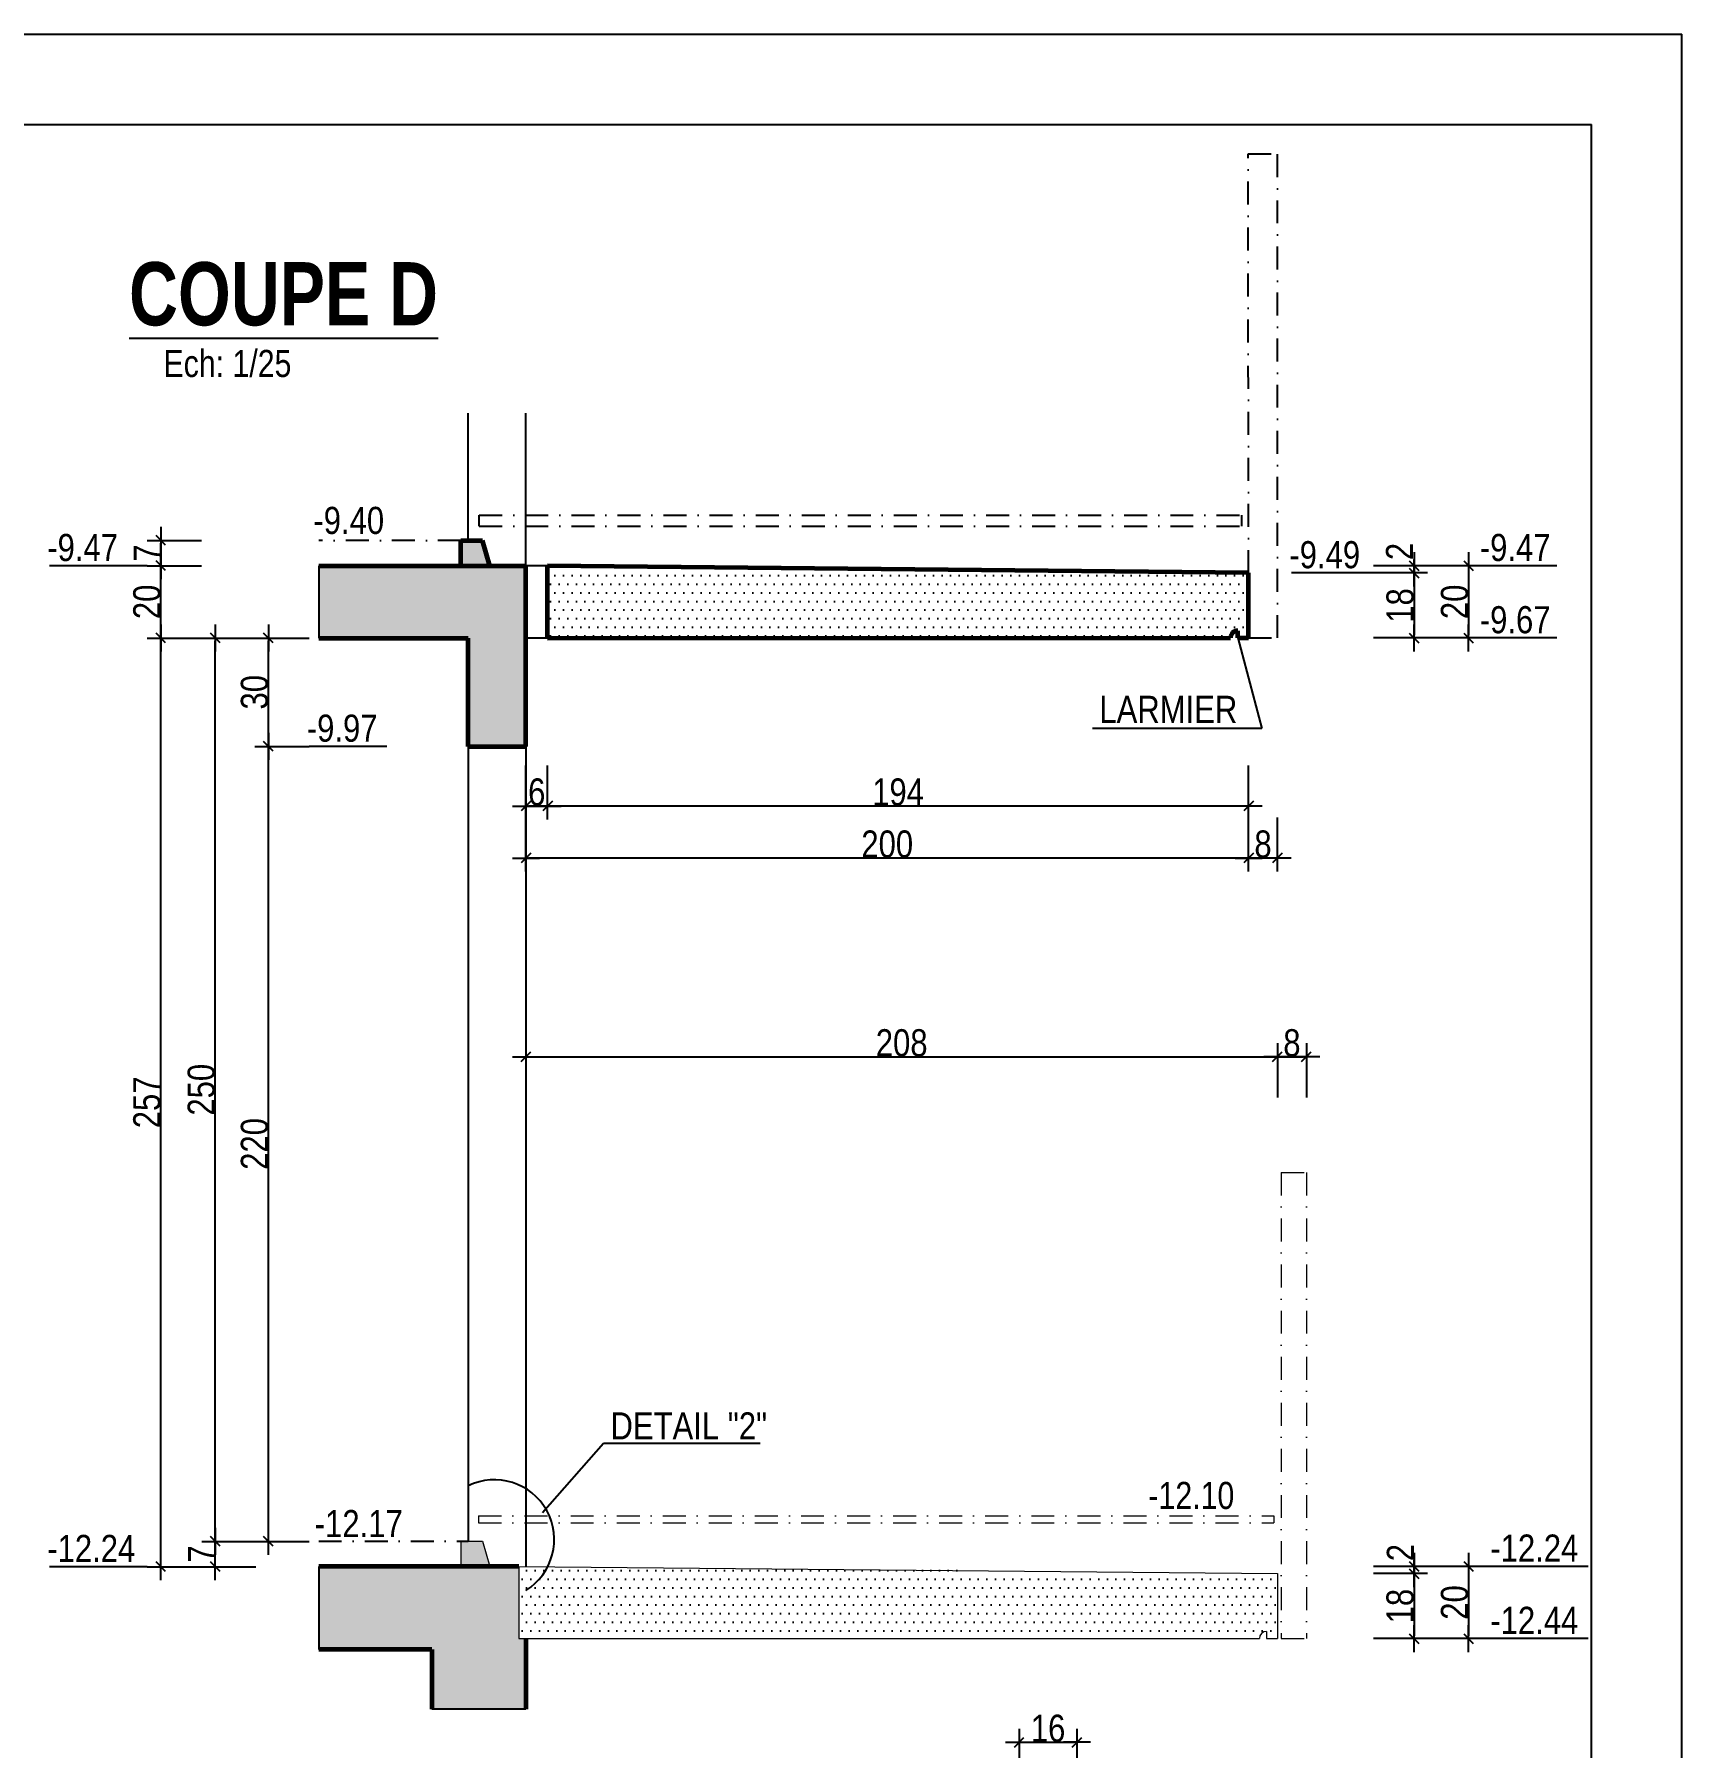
# Model space of a CAD drawing. Header units: millimetres. Extents: x 0 to 26991, y -21919 to -4.
# Drawn here: x 26079 to 26991, y -18667 to -17719 of the extents above; entities that cross this region are included whole.
import ezdxf
from ezdxf.enums import TextEntityAlignment as Align

# ---------------------------------------------------------------- set-up
doc = ezdxf.new("R2010")
doc.units = ezdxf.units.MM
doc.linetypes.add('TIRETPTX2', pattern=[50.8, 25.4, -12.7, 0, -12.7])
for name, color, linetype in [('01_cote_gen', 4, 'Continuous'), ('01_linteaux', 2, 'Continuous'), ('01_poch_BN', 9, 'Continuous'), ('01_poch_murs', 253, 'Continuous'), ('01_texte', 230, 'Continuous'), ('AA_COTES', 2, 'Continuous')]:
    doc.layers.add(name, color=color, linetype=linetype)
doc.layers.add('01_murs_coup', color=5, linetype='Continuous', lineweight=60)
doc.layers.add('01_tram_axes', color=2, linetype='TIRETPTX2', lineweight=9)
doc.styles.add('ARIAL NA', font='ARIALN.TTF')
doc.styles.add('impact', font='impact.ttf')
doc.styles.add('MATTE_TXT', font='arial.ttf')
doc.styles.add('STYLE2', font='ARIALN.TTF')
doc.dimstyles.new('JB25', dxfattribs={"dimscale": 0.1, "dimtxt": 150, "dimasz": 15, "dimexe": 0.1, "dimexo": 0.1, "dimgap": 0.09, "dimtad": 1, "dimdec": 1, "dimlfac": 0.5, "dimdsep": 46, "dimtxsty": 'STYLE2', "dimblk1": 'BOND_G', "dimblk2": 'BOND_D', "dimsah": 1, "dimcen": 1.5, "dimdle": 0.01, "dimse1": 1, "dimse2": 1, "dimclrd": 4, "dimclre": 2, "dimclrt": 6, "dimazin": 2, "dimtfac": 2.333333, "dimtdec": 1, "dimtix": 1, "dimtmove": 2, "dimatfit": 3, "dimldrblk": 'BOND_G', "dimfxl": 1, "dimtolj": 1, "dimtzin": 0, "dimarcsym": 0})

# ---------------------------------------------------------------- blocks, each defined once
blk = doc.blocks.new('BOND_G')
at = {"layer": 'AA_COTES', "color": 0}
for p, q in [((0, -5), (0, 15)), ((5, 0), (-5, 0)), ((1.77, 1.77), (-1.77, -1.77))]:
    blk.add_line(p, q, dxfattribs=at)
blk = doc.blocks.new('BOND_D')
at = {"layer": 'AA_COTES', "color": 0}
for p, q in [((5, 0), (-5, 0)), ((-1.77, -1.77), (1.77, 1.77)), ((0, 5), (0, -15))]:
    blk.add_line(p, q, dxfattribs=at)
blk = doc.blocks.new('*D3296')
at = {"layer": '01_cote_gen', "color": 4, "lineweight": -2, "transparency": 16777216}
blk.add_line((26148.66, -18565.63), (26148.66, -18054.63), dxfattribs=at)
at = {"layer": 'Defpoints', "color": 0, "transparency": 16777216}
for p in [(26148.66, -18053.13), (26236.39, -18053.13, 9.99), (26236.39, -18567.13)]:
    blk.add_point(p, dxfattribs=at)
at = {"layer": '01_cote_gen', "color": 4, "lineweight": -2, "transparency": 16777216, "xscale": 1.5, "yscale": 1.5, "zscale": 1.5}
for name, p, rotation in [('BOND_D', (26148.66, -18053.13), 90), ('BOND_G', (26148.66, -18567.13), 270)]:
    blk.add_blockref(name, p, dxfattribs=dict(at, rotation=rotation))
at = {"layer": '01_cote_gen', "color": 6, "transparency": 16777216, "insert": (26140.99, -18310.13), "char_height": 15, "attachment_point": 5, "rotation": 90, "style": 'STYLE2'}
blk.add_mtext('\\A1;257', dxfattribs=at)
blk = doc.blocks.new('*D3297')
at = {"layer": '01_cote_gen', "color": 4, "lineweight": -2, "transparency": 16777216}
blk.add_line((26178.78, -18565.63), (26178.78, -18554.63), dxfattribs=at)
at = {"layer": 'Defpoints', "color": 0, "transparency": 16777216}
for p in [(26178.78, -18553.13), (26270.97, -18553.13), (26270.97, -18567.13)]:
    blk.add_point(p, dxfattribs=at)
at = {"layer": '01_cote_gen', "color": 4, "lineweight": -2, "transparency": 16777216, "xscale": 1.5, "yscale": 1.5, "zscale": 1.5}
for name, p, rotation in [('BOND_D', (26178.78, -18553.13), 90), ('BOND_G', (26178.78, -18567.13), 270)]:
    blk.add_blockref(name, p, dxfattribs=dict(at, rotation=rotation))
at = {"layer": '01_cote_gen', "color": 6, "transparency": 16777216, "insert": (26171.27, -18560.13), "char_height": 15, "attachment_point": 5, "rotation": 90, "style": 'STYLE2'}
blk.add_mtext('\\A1;7', dxfattribs=at)
blk = doc.blocks.new('*D3298')
at = {"layer": '01_cote_gen', "color": 4, "lineweight": -2, "transparency": 16777216}
blk.add_line((26178.78, -18551.63), (26178.78, -18054.63), dxfattribs=at)
at = {"layer": 'Defpoints', "color": 0, "transparency": 16777216}
for p in [(26178.78, -18053.13), (26261.49, -18053.13, 9.99), (26201.28, -18553.13)]:
    blk.add_point(p, dxfattribs=at)
at = {"layer": '01_cote_gen', "color": 4, "lineweight": -2, "transparency": 16777216, "xscale": 1.5, "yscale": 1.5, "zscale": 1.5}
for name, p, rotation in [('BOND_D', (26178.78, -18053.13), 90), ('BOND_G', (26178.78, -18553.13), 270)]:
    blk.add_blockref(name, p, dxfattribs=dict(at, rotation=rotation))
at = {"layer": '01_cote_gen', "color": 6, "transparency": 16777216, "insert": (26171.11, -18303.13), "char_height": 15, "attachment_point": 5, "rotation": 90, "style": 'STYLE2'}
blk.add_mtext('\\A1;250', dxfattribs=at)
blk = doc.blocks.new('*D3299')
at = {"layer": '01_cote_gen', "color": 4, "lineweight": -2, "transparency": 16777216}
blk.add_line((26148.66, -18051.63), (26148.66, -18014.63), dxfattribs=at)
at = {"layer": 'Defpoints', "color": 0, "transparency": 16777216}
for p in [(26148.66, -18013.13), (26274.51, -18013.13, 9.99), (26274.51, -18053.13, 9.99)]:
    blk.add_point(p, dxfattribs=at)
at = {"layer": '01_cote_gen', "color": 4, "lineweight": -2, "transparency": 16777216, "xscale": 1.5, "yscale": 1.5, "zscale": 1.5}
for name, p, rotation in [('BOND_D', (26148.66, -18013.13), 90), ('BOND_G', (26148.66, -18053.13), 270)]:
    blk.add_blockref(name, p, dxfattribs=dict(at, rotation=rotation))
at = {"layer": '01_cote_gen', "color": 6, "transparency": 16777216, "insert": (26140.99, -18033.13), "char_height": 15, "attachment_point": 5, "rotation": 90, "style": 'STYLE2'}
blk.add_mtext('\\A1;20', dxfattribs=at)
blk = doc.blocks.new('*D3300')
at = {"layer": '01_cote_gen', "color": 4, "lineweight": -2, "transparency": 16777216}
blk.add_line((26148.66, -18011.63), (26148.66, -18000.63), dxfattribs=at)
at = {"layer": 'Defpoints', "color": 0, "transparency": 16777216}
for p in [(26148.66, -17999.13), (26259.46, -17999.13), (26259.46, -18013.13, 9.99)]:
    blk.add_point(p, dxfattribs=at)
at = {"layer": '01_cote_gen', "color": 4, "lineweight": -2, "transparency": 16777216, "xscale": 1.5, "yscale": 1.5, "zscale": 1.5}
for name, p, rotation in [('BOND_D', (26148.66, -17999.13), 90), ('BOND_G', (26148.66, -18013.13), 270)]:
    blk.add_blockref(name, p, dxfattribs=dict(at, rotation=rotation))
at = {"layer": '01_cote_gen', "color": 6, "transparency": 16777216, "insert": (26141.15, -18006.13), "char_height": 15, "attachment_point": 5, "rotation": 90, "style": 'STYLE2'}
blk.add_mtext('\\A1;7', dxfattribs=at)
blk = doc.blocks.new('*D3301')
at = {"layer": '01_cote_gen', "color": 4, "lineweight": -2, "transparency": 16777216}
blk.add_line((26842.33, -18014.63), (26842.33, -18015.62), dxfattribs=at)
at = {"layer": 'Defpoints', "color": 0, "transparency": 16777216}
for p in [(26369.64, -18013.13), (26778.51, -18017.12), (26842.33, -18017.12)]:
    blk.add_point(p, dxfattribs=at)
at = {"layer": '01_cote_gen', "color": 4, "lineweight": -2, "transparency": 16777216, "xscale": 1.5, "yscale": 1.5, "zscale": 1.5}
for name, p, rotation in [('BOND_G', (26842.33, -18013.13), 90), ('BOND_D', (26842.33, -18017.12), 270)]:
    blk.add_blockref(name, p, dxfattribs=dict(at, rotation=rotation))
at = {"layer": '01_cote_gen', "color": 6, "transparency": 16777216, "insert": (26834.3, -18005.24), "char_height": 15, "attachment_point": 5, "rotation": 90, "style": 'STYLE2'}
blk.add_mtext('\\A1;2', dxfattribs=at)
blk = doc.blocks.new('*D3302')
at = {"layer": '01_cote_gen', "color": 4, "lineweight": -2, "transparency": 16777216}
blk.add_line((26842.33, -18018.62), (26842.33, -18051.61), dxfattribs=at)
at = {"layer": 'Defpoints', "color": 0, "transparency": 16777216}
for p in [(26778.51, -18017.12), (26777.64, -18053.11), (26842.33, -18053.11)]:
    blk.add_point(p, dxfattribs=at)
at = {"layer": '01_cote_gen', "color": 4, "lineweight": -2, "transparency": 16777216, "xscale": 1.5, "yscale": 1.5, "zscale": 1.5}
for name, p, rotation in [('BOND_G', (26842.33, -18017.12), 90), ('BOND_D', (26842.33, -18053.11), 270)]:
    blk.add_blockref(name, p, dxfattribs=dict(at, rotation=rotation))
at = {"layer": '01_cote_gen', "color": 6, "transparency": 16777216, "insert": (26834.67, -18035.12), "char_height": 15, "attachment_point": 5, "rotation": 90, "style": 'STYLE2'}
blk.add_mtext('\\A1;18', dxfattribs=at)
blk = doc.blocks.new('*D3307')
at = {"layer": '01_cote_gen', "color": 4, "lineweight": -2, "transparency": 16777216}
blk.add_line((26208.21, -18551.63), (26208.21, -18114.63), dxfattribs=at)
at = {"layer": 'Defpoints', "color": 0, "transparency": 16777216}
for p in [(26208.21, -18113.13), (26350.75, -18113.13), (26201.28, -18553.13)]:
    blk.add_point(p, dxfattribs=at)
at = {"layer": '01_cote_gen', "color": 4, "lineweight": -2, "transparency": 16777216, "xscale": 1.5, "yscale": 1.5, "zscale": 1.5}
for name, p, rotation in [('BOND_D', (26208.21, -18113.13), 90), ('BOND_G', (26208.21, -18553.13), 270)]:
    blk.add_blockref(name, p, dxfattribs=dict(at, rotation=rotation))
at = {"layer": '01_cote_gen', "color": 6, "transparency": 16777216, "insert": (26200.55, -18333.13), "char_height": 15, "attachment_point": 5, "rotation": 90, "style": 'STYLE2'}
blk.add_mtext('\\A1;220', dxfattribs=at)
blk = doc.blocks.new('*D3308')
at = {"layer": '01_cote_gen', "color": 4, "lineweight": -2, "transparency": 16777216}
blk.add_line((26208.21, -18111.63), (26208.21, -18054.63), dxfattribs=at)
at = {"layer": 'Defpoints', "color": 0, "transparency": 16777216}
for p in [(26208.21, -18053.13), (26236.05, -18053.13, 9.99), (26230.71, -18113.13)]:
    blk.add_point(p, dxfattribs=at)
at = {"layer": '01_cote_gen', "color": 4, "lineweight": -2, "transparency": 16777216, "xscale": 1.5, "yscale": 1.5, "zscale": 1.5}
for name, p, rotation in [('BOND_D', (26208.21, -18053.13), 90), ('BOND_G', (26208.21, -18113.13), 270)]:
    blk.add_blockref(name, p, dxfattribs=dict(at, rotation=rotation))
at = {"layer": '01_cote_gen', "color": 6, "transparency": 16777216, "insert": (26200.55, -18083.13), "char_height": 15, "attachment_point": 5, "rotation": 90, "style": 'STYLE2'}
blk.add_mtext('\\A1;30', dxfattribs=at)
blk = doc.blocks.new('*D3303')
at = {"layer": '01_cote_gen', "color": 4, "lineweight": -2, "transparency": 16777216}
blk.add_line((26842.33, -18572.42), (26842.33, -18605.42), dxfattribs=at)
at = {"layer": 'Defpoints', "color": 0, "transparency": 16777216}
for p in [(26778, -18570.92), (26778, -18606.92), (26842.33, -18606.92)]:
    blk.add_point(p, dxfattribs=at)
at = {"layer": '01_cote_gen', "color": 4, "lineweight": -2, "transparency": 16777216, "xscale": 1.5, "yscale": 1.5, "zscale": 1.5}
for name, p, rotation in [('BOND_G', (26842.33, -18570.92), 90), ('BOND_D', (26842.33, -18606.92), 270)]:
    blk.add_blockref(name, p, dxfattribs=dict(at, rotation=rotation))
at = {"layer": '01_cote_gen', "color": 6, "lineweight": 0, "transparency": 16777216, "insert": (26834.67, -18588.92), "char_height": 15, "attachment_point": 5, "rotation": 90, "style": 'STYLE2'}
blk.add_mtext('\\A1;18', dxfattribs=at)
blk = doc.blocks.new('*D3304')
at = {"layer": '01_cote_gen', "color": 4, "lineweight": -2, "transparency": 16777216}
blk.add_line((26842.33, -18568.42), (26842.33, -18569.42), dxfattribs=at)
at = {"layer": 'Defpoints', "color": 0, "transparency": 16777216}
for p in [(26358, -18566.92), (26778, -18570.92), (26842.33, -18570.92)]:
    blk.add_point(p, dxfattribs=at)
at = {"layer": '01_cote_gen', "color": 4, "lineweight": -2, "transparency": 16777216, "xscale": 1.5, "yscale": 1.5, "zscale": 1.5}
for name, p, rotation in [('BOND_G', (26842.33, -18566.92), 90), ('BOND_D', (26842.33, -18570.92), 270)]:
    blk.add_blockref(name, p, dxfattribs=dict(at, rotation=rotation))
at = {"layer": '01_cote_gen', "color": 6, "lineweight": 0, "transparency": 16777216, "insert": (26834.79, -18559.32), "char_height": 15, "attachment_point": 5, "rotation": 90, "style": 'STYLE2'}
blk.add_mtext('\\A1;2', dxfattribs=at)
blk = doc.blocks.new('*D3305')
at = {"layer": '01_cote_gen', "color": 4, "lineweight": -2, "transparency": 16777216}
blk.add_line((26872.49, -18568.42), (26872.49, -18605.42), dxfattribs=at)
at = {"layer": 'Defpoints', "color": 0, "transparency": 16777216}
for p in [(26849.83, -18566.92), (26849.83, -18606.92), (26872.49, -18606.92)]:
    blk.add_point(p, dxfattribs=at)
at = {"layer": '01_cote_gen', "color": 4, "lineweight": -2, "transparency": 16777216, "xscale": 1.5, "yscale": 1.5, "zscale": 1.5}
for name, p, rotation in [('BOND_G', (26872.49, -18566.92), 90), ('BOND_D', (26872.49, -18606.92), 270)]:
    blk.add_blockref(name, p, dxfattribs=dict(at, rotation=rotation))
at = {"layer": '01_cote_gen', "color": 6, "lineweight": 0, "transparency": 16777216, "insert": (26864.82, -18586.92), "char_height": 15, "attachment_point": 5, "rotation": 90, "style": 'STYLE2'}
blk.add_mtext('\\A1;20', dxfattribs=at)
blk = doc.blocks.new('*D3306')
at = {"layer": '01_cote_gen', "color": 4, "lineweight": -2, "transparency": 16777216}
blk.add_line((26872.49, -18014.63), (26872.49, -18051.61), dxfattribs=at)
at = {"layer": 'Defpoints', "color": 0, "transparency": 16777216}
for p in [(26849.83, -18013.13), (26849.83, -18053.11), (26872.49, -18053.11)]:
    blk.add_point(p, dxfattribs=at)
at = {"layer": '01_cote_gen', "color": 4, "lineweight": -2, "transparency": 16777216, "xscale": 1.5, "yscale": 1.5, "zscale": 1.5}
for name, p, rotation in [('BOND_G', (26872.49, -18013.13), 90), ('BOND_D', (26872.49, -18053.11), 270)]:
    blk.add_blockref(name, p, dxfattribs=dict(at, rotation=rotation))
at = {"layer": '01_cote_gen', "color": 6, "transparency": 16777216, "insert": (26864.82, -18033.12), "char_height": 15, "attachment_point": 5, "rotation": 90, "style": 'STYLE2'}
blk.add_mtext('\\A1;20', dxfattribs=at)
blk = doc.blocks.new('*D3311')
at = {"layer": '01_cote_gen', "color": 4, "lineweight": -2, "transparency": 16777216}
blk.add_line((26352.25, -18284.9), (26765.25, -18284.9), dxfattribs=at)
at = {"layer": 'Defpoints', "color": 0, "transparency": 16777216}
for p in [(26766.75, -18284.9), (26350.75, -18345.04), (26766.75, -18570.92)]:
    blk.add_point(p, dxfattribs=at)
at = {"layer": '01_cote_gen', "color": 4, "lineweight": -2, "transparency": 16777216, "xscale": 1.5, "yscale": 1.5, "zscale": 1.5, "rotation": 180}
blk.add_blockref('BOND_G', (26350.75, -18284.9), dxfattribs=at)
at = {"layer": '01_cote_gen', "color": 4, "lineweight": -2, "transparency": 16777216, "xscale": 1.5, "yscale": 1.5, "zscale": 1.5}
blk.add_blockref('BOND_D', (26766.75, -18284.9), dxfattribs=at)
at = {"layer": '01_cote_gen', "color": 6, "transparency": 16777216, "insert": (26558.75, -18277.24), "char_height": 15, "attachment_point": 5, "style": 'STYLE2'}
blk.add_mtext('\\A1;208', dxfattribs=at)
blk = doc.blocks.new('*D3312')
at = {"layer": '01_cote_gen', "color": 4, "lineweight": -2, "transparency": 16777216}
blk.add_line((26768.25, -18284.9), (26781.25, -18284.9), dxfattribs=at)
at = {"layer": 'Defpoints', "color": 0, "transparency": 16777216}
for p in [(26782.75, -18284.9), (26766.75, -18307.4), (26782.75, -18348.94)]:
    blk.add_point(p, dxfattribs=at)
at = {"layer": '01_cote_gen', "color": 4, "lineweight": -2, "transparency": 16777216, "xscale": 1.5, "yscale": 1.5, "zscale": 1.5, "rotation": 180}
blk.add_blockref('BOND_G', (26766.75, -18284.9), dxfattribs=at)
at = {"layer": '01_cote_gen', "color": 4, "lineweight": -2, "transparency": 16777216, "xscale": 1.5, "yscale": 1.5, "zscale": 1.5}
blk.add_blockref('BOND_D', (26782.75, -18284.9), dxfattribs=at)
at = {"layer": '01_cote_gen', "color": 6, "transparency": 16777216, "insert": (26774.75, -18277.24), "char_height": 15, "attachment_point": 5, "style": 'STYLE2'}
blk.add_mtext('\\A1;8', dxfattribs=at)
blk = doc.blocks.new('*D3403')
at = {"layer": '01_cote_gen', "color": 4, "lineweight": -2, "ltscale": 0.1, "transparency": 16777216}
blk.add_line((26625.29, -18664.29), (26654.29, -18664.29), dxfattribs=at)
at = {"layer": 'Defpoints', "color": 0, "ltscale": 0.1, "transparency": 16777216}
for p in [(26655.79, -18664.29), (26623.79, -18696.43), (26655.79, -18700.43)]:
    blk.add_point(p, dxfattribs=at)
at = {"layer": '01_cote_gen', "color": 4, "lineweight": -2, "ltscale": 0.1, "transparency": 16777216, "xscale": 1.5, "yscale": 1.5, "zscale": 1.5, "rotation": 180}
blk.add_blockref('BOND_G', (26623.79, -18664.29), dxfattribs=at)
at = {"layer": '01_cote_gen', "color": 4, "lineweight": -2, "ltscale": 0.1, "transparency": 16777216, "xscale": 1.5, "yscale": 1.5, "zscale": 1.5}
blk.add_blockref('BOND_D', (26655.79, -18664.29), dxfattribs=at)
at = {"layer": '01_cote_gen', "color": 6, "ltscale": 0.1, "transparency": 16777216, "insert": (26639.79, -18656.63), "char_height": 15, "attachment_point": 5, "style": 'STYLE2'}
blk.add_mtext('\\A1;16', dxfattribs=at)
blk = doc.blocks.new('*D3607')
at = {"layer": '01_cote_gen', "color": 4, "lineweight": -2, "transparency": 16777216}
blk.add_line((26765.25, -18174.91), (26752.25, -18174.91), dxfattribs=at)
at = {"layer": 'Defpoints', "color": 0, "transparency": 16777216}
for p in [(26750.75, -18056.68), (26766.75, -18056.68), (26750.75, -18174.91)]:
    blk.add_point(p, dxfattribs=at)
at = {"layer": '01_cote_gen', "color": 4, "lineweight": -2, "transparency": 16777216, "xscale": 1.5, "yscale": 1.5, "zscale": 1.5, "rotation": 180}
blk.add_blockref('BOND_D', (26750.75, -18174.91), dxfattribs=at)
at = {"layer": '01_cote_gen', "color": 4, "lineweight": -2, "transparency": 16777216, "xscale": 1.5, "yscale": 1.5, "zscale": 1.5}
blk.add_blockref('BOND_G', (26766.75, -18174.91), dxfattribs=at)
at = {"layer": '01_cote_gen', "color": 6, "transparency": 16777216, "insert": (26758.75, -18167.24), "char_height": 15, "attachment_point": 5, "style": 'STYLE2'}
blk.add_mtext('\\A1;8', dxfattribs=at)
blk = doc.blocks.new('*D3610')
at = {"layer": '01_cote_gen', "color": 4, "lineweight": -2, "transparency": 16777216}
blk.add_line((26749.25, -18146.1), (26364.25, -18146.1), dxfattribs=at)
at = {"layer": 'Defpoints', "color": 0, "transparency": 16777216}
for p in [(26750.75, -18035.11), (26362.75, -18053.13), (26362.75, -18146.1)]:
    blk.add_point(p, dxfattribs=at)
at = {"layer": '01_cote_gen', "color": 4, "lineweight": -2, "transparency": 16777216, "xscale": 1.5, "yscale": 1.5, "zscale": 1.5, "rotation": 180}
blk.add_blockref('BOND_D', (26362.75, -18146.1), dxfattribs=at)
at = {"layer": '01_cote_gen', "color": 4, "lineweight": -2, "transparency": 16777216, "xscale": 1.5, "yscale": 1.5, "zscale": 1.5}
blk.add_blockref('BOND_G', (26750.75, -18146.1), dxfattribs=at)
at = {"layer": '01_cote_gen', "color": 6, "transparency": 16777216, "insert": (26556.75, -18138.43), "char_height": 15, "attachment_point": 5, "style": 'STYLE2'}
blk.add_mtext('\\A1;194', dxfattribs=at)
blk = doc.blocks.new('*D3608')
at = {"layer": '01_cote_gen', "color": 4, "lineweight": -2, "ltscale": 0.5, "transparency": 16777216}
blk.add_line((26361.25, -18146.1), (26352.25, -18146.1), dxfattribs=at)
at = {"layer": 'Defpoints', "color": 0, "ltscale": 0.5, "transparency": 16777216}
for p in [(26362.75, -18108.99), (26350.75, -18122.91), (26350.75, -18146.1)]:
    blk.add_point(p, dxfattribs=at)
at = {"layer": '01_cote_gen', "color": 4, "lineweight": -2, "ltscale": 0.5, "transparency": 16777216, "xscale": 1.5, "yscale": 1.5, "zscale": 1.5, "rotation": 180}
blk.add_blockref('BOND_D', (26350.75, -18146.1), dxfattribs=at)
at = {"layer": '01_cote_gen', "color": 4, "lineweight": -2, "ltscale": 0.5, "transparency": 16777216, "xscale": 1.5, "yscale": 1.5, "zscale": 1.5}
blk.add_blockref('BOND_G', (26362.75, -18146.1), dxfattribs=at)
at = {"layer": '01_cote_gen', "color": 6, "ltscale": 0.5, "transparency": 16777216, "insert": (26356.75, -18138.43), "char_height": 15, "attachment_point": 5, "style": 'STYLE2'}
blk.add_mtext('\\A1;6', dxfattribs=at)
blk = doc.blocks.new('*D3609')
at = {"layer": '01_cote_gen', "color": 4, "lineweight": -2, "transparency": 16777216}
blk.add_line((26749.25, -18174.91), (26352.25, -18174.91), dxfattribs=at)
at = {"layer": 'Defpoints', "color": 0, "transparency": 16777216}
for p in [(26750.75, -18153.6), (26350.75, -18171.42), (26350.75, -18174.91)]:
    blk.add_point(p, dxfattribs=at)
at = {"layer": '01_cote_gen', "color": 4, "lineweight": -2, "transparency": 16777216, "xscale": 1.5, "yscale": 1.5, "zscale": 1.5, "rotation": 180}
blk.add_blockref('BOND_D', (26350.75, -18174.91), dxfattribs=at)
at = {"layer": '01_cote_gen', "color": 4, "lineweight": -2, "transparency": 16777216, "xscale": 1.5, "yscale": 1.5, "zscale": 1.5}
blk.add_blockref('BOND_G', (26750.75, -18174.91), dxfattribs=at)
at = {"layer": '01_cote_gen', "color": 6, "transparency": 16777216, "insert": (26550.75, -18167.24), "char_height": 15, "attachment_point": 5, "style": 'STYLE2'}
blk.add_mtext('\\A1;200', dxfattribs=at)

msp = doc.modelspace()

# ---------------------------------------------------------------- hatches: boundary and pattern name
at = {"layer": '01_poch_BN', "ltscale": 0.1}
h = msp.add_hatch(color=256, dxfattribs=at)
h.dxf.hatch_style = 1
h.paths.add_polyline_path([(26350.75, -18013.13), (26236.05, -18013.13), (26236.05, -18053.13), (26318.75, -18053.13), (26318.75, -18113.13), (26350.75, -18113.13)])
h.paths.add_polyline_path([(26326.75, -17999.13), (26314.75, -17999.13), (26314.75, -18013.13), (26330.75, -18013.13)])
h.paths.add_polyline_path([(26326.75, -18552.92), (26314.75, -18552.92), (26314.75, -18566.92), (26330.75, -18566.92)])
h.paths.add_polyline_path([(26346.75, -18566.92), (26236.05, -18566.92), (26236.05, -18612.92), (26298.75, -18612.92), (26298.75, -18646.03), (26350.75, -18646.03), (26350.75, -18606.92), (26346.75, -18606.92)])
at = {"layer": '01_poch_murs'}
h = msp.add_hatch(dxfattribs=at)
h.set_pattern_fill('DOTS', color=256, scale=3)
h.set_pattern_definition([(0, (9590.864, 3198.3706), (2.38125, 4.7625), [0, -4.7625])])
h.paths.add_polyline_path([(26750.75, -18017.12), (26750.75, -18017.11), (26362.75, -18013.25), (26362.75, -18053.13), (26740.75, -18053.11, -0.414236), (26744.75, -18049.11), (26744.75, -18053.11), (26750.75, -18053.11)])
at = {"layer": '01_poch_murs', "ltscale": 5}
h = msp.add_hatch(dxfattribs=at)
h.set_pattern_fill('DOTS', color=256, scale=3)
h.set_pattern_definition([(0, (2533.8705, 4738.4226), (2.38125, 4.7625), [0, -4.7625])])
edge = h.paths.add_edge_path()
edge.add_line((26766.75, -18570.92), (26346.75, -18566.92))
edge.add_line((26346.75, -18566.92), (26346.75, -18606.92))
edge.add_line((26346.75, -18606.92), (26740.75, -18606.92))
edge.add_arc((26744.75, -18606.92), 4, 90, 180, ccw=False)
edge.add_line((26744.75, -18602.92), (26744.75, -18606.92))
edge.add_line((26744.75, -18606.92), (26766.75, -18606.92))
edge.add_line((26766.75, -18606.92), (26766.75, -18570.92))

# ---------------------------------------------------------------- linework, layer by layer
at = {"layer": '01_cote_gen', "ltscale": 0.1}
for p in [(21050.52, -17718.97), (26990.52, -20433.97)]:
    msp.add_line(p, (26990.52, -17718.97), dxfattribs=at)
at = {"layer": '01_cote_gen', "color": 5, "ltscale": 0.1}
for p in [(21100.52, -17768.97), (26940.52, -20433.97)]:
    msp.add_line(p, (26940.52, -17768.97), dxfattribs=at)
at = {"layer": '01_linteaux', "linetype": 'TIRETPTX2', "ltscale": 0.5}
for p, q in [((26750.48, -17785.13), (26766.75, -17785.13)), ((26750.75, -18017.12), (26750.48, -17785.13)), ((26766.75, -18053.11), (26766.75, -17785.13)), ((26324.96, -17985.13), (26747.07, -17985.13)), ((26324.96, -17991.13, 9.99), (26324.96, -17985.13)), ((26747.08, -17991.13), (26747.07, -17985.13)), ((26314.75, -17999.13), (26236.05, -17999.13, 9.99)), ((26324.96, -17991.13, 9.99), (26747.08, -17991.13, 9.99)), ((26750.75, -18053.11), (26766.75, -18053.11)), ((26236.05, -18552.92), (26318.75, -18552.92))]:
    msp.add_line(p, q, dxfattribs=at)
at = {"layer": '01_linteaux'}
for p, q in [((26318.75, -17999.13), (26318.75, -17928.63)), ((26350.75, -18013.13), (26350.75, -17928.63)), ((26362.75, -18013.25), (26350.75, -18013.25)), ((26362.75, -18053.13), (26350.75, -18053.15, 5.99)), ((26318.75, -18113.13), (26318.75, -18552.92)), ((26350.75, -18113.13), (26350.75, -18566.96))]:
    msp.add_line(p, q, dxfattribs=at)
at = {"layer": '01_murs_coup'}
for p, q in [((26314.75, -18013.13), (26314.75, -17999.13)), ((26314.75, -17999.13), (26326.75, -17999.13)), ((26330.75, -18013.13), (26326.75, -17999.13)), ((26236.05, -18013.13), (26350.75, -18013.13)), ((26350.75, -18113.13), (26350.75, -18013.13)), ((26750.75, -18017.11), (26362.75, -18013.25)), ((26362.75, -18053.13), (26362.75, -18013.25)), ((26750.75, -18053.11), (26750.75, -18017.11)), ((26236.05, -18053.13, 9.99), (26318.75, -18053.13, 9.99)), ((26318.75, -18113.13), (26318.75, -18053.13)), ((26362.75, -18053.13), (26740.75, -18053.11)), ((26744.75, -18053.11), (26744.75, -18049.11)), ((26744.75, -18053.11), (26750.75, -18053.11)), ((26318.75, -18113.13), (26350.75, -18113.13)), ((26346.75, -18566.92), (26236.05, -18566.92)), ((26298.75, -18612.92), (26236.05, -18612.92)), ((26298.75, -18612.92), (26298.75, -18646.03)), ((26350.75, -18606.92), (26350.75, -18646.03))]:
    msp.add_line(p, q, dxfattribs=at)
at = {"layer": '01_murs_coup', "linetype": 'Continuous', "lineweight": 0}
for p, q in [((26314.75, -18552.92), (26326.75, -18552.92)), ((26314.75, -18552.92), (26314.75, -18566.92)), ((26326.75, -18552.92), (26330.75, -18566.92)), ((26346.75, -18566.92), (26346.75, -18606.92)), ((26346.75, -18566.92), (26766.75, -18570.92)), ((26766.75, -18570.92), (26766.75, -18606.92)), ((26760.75, -18602.92), (26760.75, -18606.92)), ((26346.75, -18606.92), (26756.75, -18606.92)), ((26760.75, -18606.92), (26766.75, -18606.92))]:
    msp.add_line(p, q, dxfattribs=at)
at = {"layer": '01_murs_coup'}
msp.add_arc((26744.75, -18053.11), 4, 90, 180.00262, dxfattribs=at)
at = {"layer": '01_murs_coup', "linetype": 'Continuous', "lineweight": 0}
msp.add_arc((26760.75, -18606.92), 4, 90, 180, dxfattribs=at)
at = {"layer": '01_poch_BN', "ltscale": 0.1}
msp.add_line((26236.05, -18013.13), (26236.05, -18053.13), dxfattribs=at)
at = {"layer": '01_poch_BN'}
for p, q in [((26236.05, -18566.92), (26236.05, -18581.6)), ((26236.05, -18566.92), (26236.05, -18612.92)), ((26350.75, -18646.03), (26298.75, -18646.03))]:
    msp.add_line(p, q, dxfattribs=at)
at = {"layer": '01_texte'}
for p, q in [((26141.16, -18013.13), (26087.05, -18013.13)), ((26819.83, -18017.12), (26774.58, -18017.12)), ((26921.4, -18013.13), (26879.99, -18013.13)), ((26744.75, -18053.11), (26758.07, -18103.14)), ((26921.4, -18053.11), (26879.99, -18053.11)), ((26758.07, -18103.14), (26664.43, -18103.14)), ((26273.82, -18113.13), (26230.71, -18113.13)), ((26359.86, -18537.12), (26393.75, -18498.83)), ((26393.75, -18498.83), (26480.47, -18498.83)), ((26141.16, -18567.13), (26087.05, -18567.13)), ((26938.82, -18566.92), (26879.99, -18566.92)), ((26938.82, -18606.92), (26879.99, -18606.92))]:
    msp.add_line(p, q, dxfattribs=at)
msp.add_arc((26333.31, -18552.09), 33.11, 301.77042, 116.09905, dxfattribs=at)
at = {"layer": '01_tram_axes', "ltscale": 0.5}
for p, q in [((26768.75, -18348.94), (26768.75, -18606.92)), ((26768.75, -18348.94), (26782.75, -18348.94)), ((26782.75, -18348.94), (26782.75, -18606.92)), ((26324.53, -18538.92), (26764.75, -18538.92)), ((26324.53, -18538.92), (26324.53, -18542.92)), ((26764.75, -18538.92), (26764.75, -18542.92)), ((26324.53, -18542.92), (26764.75, -18542.92)), ((26768.75, -18606.92), (26782.75, -18606.92))]:
    msp.add_line(p, q, dxfattribs=at)

# ---------------------------------------------------------------- texts
at = {"layer": '01_texte', "style": 'impact'}
msp.add_text('%%UCOUPE D', height=35, dxfattribs=at).set_placement((26216.58, -17890.6), align=Align.BOTTOM_CENTER)
at = {"layer": '01_texte', "style": 'MATTE_TXT', "width": 0.8}
for s, p in [('Ech: 1/25', (26185.54, -17913.16)), ('-12.10', (26719.09, -18539.68))]:
    msp.add_text(s, height=15, dxfattribs=at).set_placement(p, align=Align.BOTTOM_CENTER)
at = {"layer": '01_texte', "style": 'ARIAL NA'}
for s, p in [('-9.40', (26233.11, -17995.53)), ('-9.47', (26085.8, -18010.51)), ('-9.49', (26773.34, -18014.5)), ('-9.47', (26878.75, -18010.51)), ('-9.67', (26878.75, -18050.5)), ('LARMIER', (26668.18, -18100.11)), ('-9.97', (26229.47, -18110.51)), ('DETAIL "2"', (26397.57, -18496.68)), ('-12.17', (26233.86, -18550.75, -5)), ('-12.24', (26085.8, -18564.51)), ('-12.24', (26884.58, -18564.31)), ('-12.44', (26884.58, -18604.31))]:
    msp.add_text(s, height=15, dxfattribs=at).set_placement(p)

# ---------------------------------------------------------------- dimensions: what is measured, and where the dimension line sits
at = {"layer": '01_cote_gen'}
for base, p1, p2, picture, middle in [((26148.66, -17999.13), (26259.46, -18013.13, 9.99), (26259.46, -17999.13), '*D3300', (26141.15, -18006.13)), ((26148.66, -18013.13), (26274.51, -18053.13, 9.99), (26274.51, -18013.13, 9.99), '*D3299', (26140.99, -18033.13)), ((26872.49, -18053.11), (26849.83, -18013.13), (26849.83, -18053.11), '*D3306', (26864.82, -18033.12)), ((26842.33, -18053.11), (26778.51, -18017.12), (26777.64, -18053.11), '*D3302', (26834.67, -18035.12)), ((26148.66, -18053.13), (26236.39, -18567.13), (26236.39, -18053.13, 9.99), '*D3296', (26140.99, -18310.13)), ((26178.78, -18053.13), (26201.28, -18553.13), (26261.49, -18053.13, 9.99), '*D3298', (26171.11, -18303.13)), ((26208.21, -18053.13), (26230.71, -18113.13), (26236.05, -18053.13, 9.99), '*D3308', (26200.55, -18083.13)), ((26208.21, -18113.13), (26201.28, -18553.13), (26350.75, -18113.13), '*D3307', (26200.55, -18333.13)), ((26178.78, -18553.13), (26270.97, -18567.13), (26270.97, -18553.13), '*D3297', (26171.27, -18560.13))]:
    dim = msp.add_linear_dim(base=base, p1=p1, p2=p2, angle=90, dimstyle='JB25', dxfattribs=at)
    dim.commit()
    dim.dimension.update_dxf_attribs({"geometry": picture, "text_midpoint": middle})
dim = msp.add_linear_dim(base=(26842.33, -18017.12), p1=(26369.64, -18013.13), p2=(26778.51, -18017.12), angle=90, dimstyle='JB25', dxfattribs=at)
dim.commit()
dim.dimension.update_dxf_attribs({"geometry": '*D3301', "text_midpoint": (26834.3, -18005.24), "dimtype": 160})
for base, p1, p2, picture, middle in [((26362.75, -18146.1), (26750.75, -18035.11), (26362.75, -18053.13), '*D3610', (26556.75, -18138.43)), ((26750.75, -18174.91), (26766.75, -18056.68), (26750.75, -18056.68), '*D3607', (26758.75, -18167.24)), ((26350.75, -18174.91), (26750.75, -18153.6), (26350.75, -18171.42), '*D3609', (26550.75, -18167.24)), ((26766.75, -18284.9), (26350.75, -18345.04), (26766.75, -18570.92), '*D3311', (26558.75, -18277.24)), ((26782.75, -18284.9), (26766.75, -18307.4), (26782.75, -18348.94), '*D3312', (26774.75, -18277.24))]:
    dim = msp.add_linear_dim(base=base, p1=p1, p2=p2, dimstyle='JB25', dxfattribs=at)
    dim.commit()
    dim.dimension.update_dxf_attribs({"geometry": picture, "text_midpoint": middle})
at = {"layer": '01_cote_gen', "ltscale": 0.5}
dim = msp.add_linear_dim(base=(26350.75, -18146.1), p1=(26362.75, -18108.99), p2=(26350.75, -18122.91), dimstyle='JB25', dxfattribs=at)
dim.commit()
dim.dimension.update_dxf_attribs({"geometry": '*D3608', "text_midpoint": (26356.75, -18138.43)})
at = {"layer": '01_cote_gen', "lineweight": 0}
dim = msp.add_linear_dim(base=(26842.33, -18570.92), p1=(26358, -18566.92), p2=(26778, -18570.92), angle=90, dimstyle='JB25', dxfattribs=at)
dim.commit()
dim.dimension.update_dxf_attribs({"geometry": '*D3304', "text_midpoint": (26834.79, -18559.32), "dimtype": 160})
for base, p1, p2, picture, middle in [((26842.33, -18606.92), (26778, -18570.92), (26778, -18606.92), '*D3303', (26834.67, -18588.92)), ((26872.49, -18606.92), (26849.83, -18566.92), (26849.83, -18606.92), '*D3305', (26864.82, -18586.92))]:
    dim = msp.add_linear_dim(base=base, p1=p1, p2=p2, angle=90, dimstyle='JB25', dxfattribs=at)
    dim.commit()
    dim.dimension.update_dxf_attribs({"geometry": picture, "text_midpoint": middle})
at = {"layer": '01_cote_gen', "ltscale": 0.1}
dim = msp.add_linear_dim(base=(26655.79, -18664.29), p1=(26623.79, -18696.43), p2=(26655.79, -18700.43), dimstyle='JB25', dxfattribs=at)
dim.commit()
dim.dimension.update_dxf_attribs({"geometry": '*D3403', "text_midpoint": (26639.79, -18656.63)})

doc.saveas('drawing.dxf')
